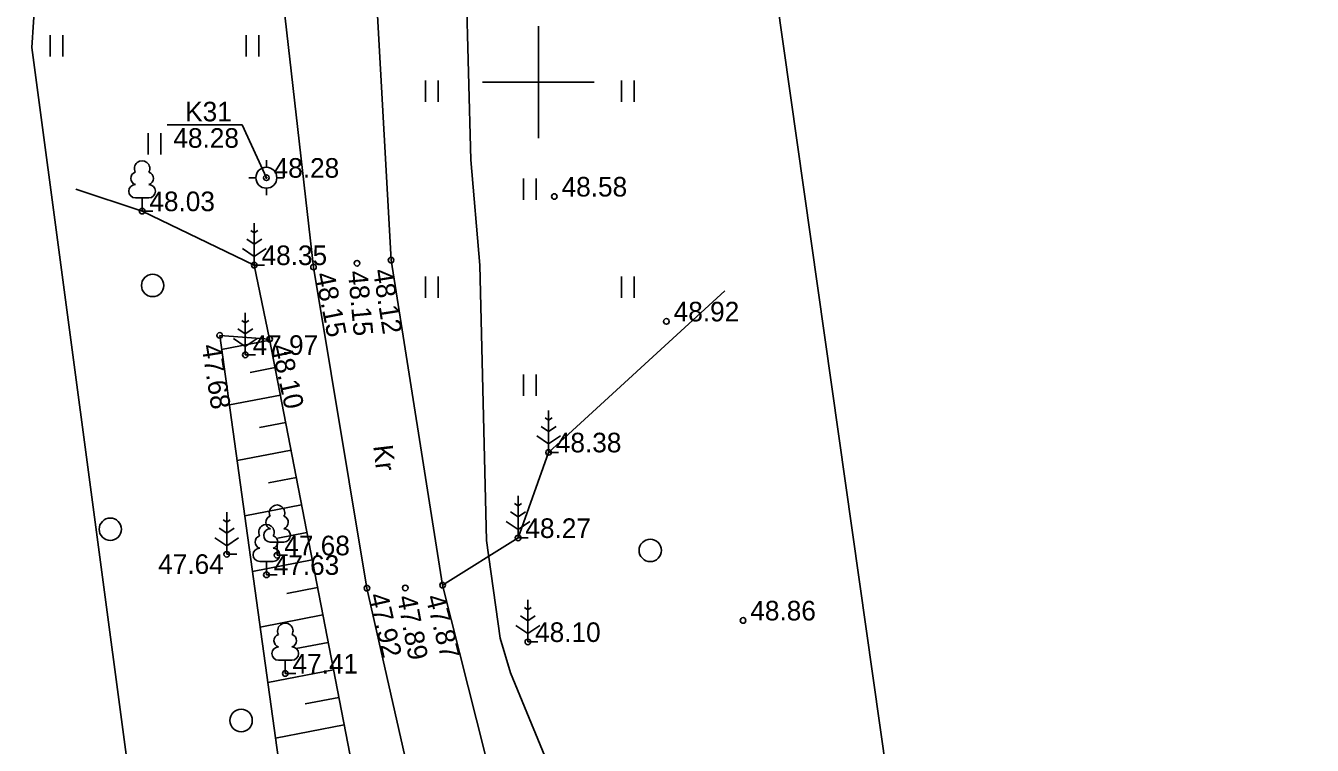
# Model space of a CAD drawing. Extents: x 641170 to 643816, y 6455426 to 6458270.
# Drawn here: x 642831.68 to 642877.66, y 6456726.32 to 6456752.02 of the extents above; entities that cross this region are included whole.
import ezdxf

# ---------------------------------------------------------------- set-up
doc = ezdxf.new("R2010")
doc.units = 0
for name, color, linetype in [('ABIJOONIS', 7, 'Continuous'), ('ALUSVORK', 7, 'Continuous'), ('HALJASTUS', 7, 'Continuous'), ('KORGUS', 7, 'Continuous'), ('KPKAABEL', 7, 'Continuous'), ('MOOTKORG', 7, 'Continuous'), ('MOOTMPUNKT', 7, 'Continuous'), ('MOOTPIIR', 7, 'Continuous'), ('PUU', 7, 'Continuous'), ('RELJEEF', 7, 'Continuous'), ('TEE', 7, 'Continuous'), ('VORK', 7, 'Continuous')]:
    doc.layers.add(name, color=color, linetype=linetype)

msp = doc.modelspace()

# ---------------------------------------------------------------- linework, layer by layer
at = {"layer": 'ABIJOONIS'}
msp.add_lwpolyline([(642836.734, 6456748.483), (642839.413, 6456748.483), (642840.281, 6456746.589)], dxfattribs=at)
at = {"layer": 'ALUSVORK'}
for p, q in [((642840.281, 6456746.964), (642840.281, 6456747.214)), ((642839.906, 6456746.589), (642839.656, 6456746.589)), ((642840.656, 6456746.589), (642840.906, 6456746.589)), ((642840.281, 6456746.214), (642840.281, 6456745.964))]:
    msp.add_line(p, q, dxfattribs=at)
for radius in [0.375, 0.022]:
    msp.add_circle((642840.281, 6456746.589), radius, dxfattribs=at)
at = {"layer": 'HALJASTUS'}
for p, q in [((642832.556, 6456750.916), (642832.556, 6456751.677)), ((642833.011, 6456750.916), (642833.011, 6456751.677)), ((642839.556, 6456750.916), (642839.556, 6456751.677)), ((642840.011, 6456750.916), (642840.011, 6456751.677)), ((642845.969, 6456749.298), (642845.969, 6456750.06)), ((642846.424, 6456749.298), (642846.424, 6456750.06)), ((642852.969, 6456749.298), (642852.969, 6456750.06)), ((642853.424, 6456749.298), (642853.424, 6456750.06)), ((642836.056, 6456747.416), (642836.056, 6456748.177)), ((642836.511, 6456747.416), (642836.511, 6456748.177)), ((642849.469, 6456745.798), (642849.469, 6456746.56)), ((642849.924, 6456745.798), (642849.924, 6456746.56)), ((642845.969, 6456742.298), (642845.969, 6456743.06)), ((642846.424, 6456742.298), (642846.424, 6456743.06)), ((642852.969, 6456742.298), (642852.969, 6456743.06)), ((642853.424, 6456742.298), (642853.424, 6456743.06)), ((642849.469, 6456738.798), (642849.469, 6456739.56)), ((642849.924, 6456738.798), (642849.924, 6456739.56))]:
    msp.add_line(p, q, dxfattribs=at)
for points in [[(642840.397, 6456740.821), (642839.85, 6456743.468), (642835.84, 6456745.394), (642833.477, 6456746.182)], [(642846.579, 6456732.035), (642849.277, 6456733.721), (642850.366, 6456736.779), (642856.666, 6456742.545)]]:
    msp.add_lwpolyline(points, dxfattribs=at)
for centre in [(642836.217, 6456742.742), (642834.704, 6456734.032), (642854, 6456733.277), (642839.379, 6456727.201)]:
    msp.add_circle(centre, 0.4, dxfattribs=at)
at = {"layer": 'KORGUS'}
for centre in [(642850.572, 6456745.917), (642835.84, 6456745.394), (642841.965, 6456743.398), (642843.52, 6456743.533), (642844.737, 6456743.646), (642854.577, 6456741.457), (642838.613, 6456740.957), (642840.397, 6456740.821), (642849.277, 6456733.721), (642838.864, 6456733.139), (642843.874, 6456731.929), (642845.246, 6456731.935), (642846.579, 6456732.035), (642857.315, 6456730.775)]:
    msp.add_circle(centre, 0.1, dxfattribs=at)
at = {"layer": 'KPKAABEL'}
msp.add_lwpolyline([(642876.876, 6456658.837), (642872.736, 6456668.524), (642868.776, 6456676.465), (642868.227, 6456678.016), (642867.916, 6456678.584), (642867.911, 6456679.095), (642867.423, 6456679.775), (642863.121, 6456689.261), (642858.881, 6456698.758), (642856.598, 6456704.556), (642854.141, 6456711.629), (642851.931, 6456719.501), (642850.906, 6456724.099), (642850.647, 6456724.918), (642849.009, 6456728.904), (642848.641, 6456730.138), (642848.144, 6456733.636), (642847.913, 6456743.461), (642847.59, 6456747.228), (642847.415, 6456753.473)], dxfattribs=at)
at = {"layer": 'MOOTMPUNKT'}
for centre in [(642840.281, 6456746.589), (642839.85, 6456743.468), (642839.529, 6456740.26), (642850.366, 6456736.779), (642840.662, 6456733.102), (642840.283, 6456732.404), (642849.624, 6456730.006), (642840.956, 6456728.879)]:
    msp.add_circle(centre, 0.1, dxfattribs=at)
at = {"layer": 'MOOTPIIR'}
for points in [[(642938.316, 6456353.554), (642924.397, 6456479.607), (642895.252, 6456550.84), (642809.668, 6456516.753), (642788.591, 6456510.536), (642751.504, 6456513.535), (642672.613, 6456489.431), (642664.175, 6456518.22), (642744.25, 6456541.689), (642803.135, 6456545.665), (642883.981, 6456578.69), (642867.6, 6456619.769), (642830.374, 6456608.566), (642819.635, 6456633.618), (642855.971, 6456648.177), (642837.331, 6456710.51), (642831.902, 6456751.241), (642835.17, 6456802.211)], [(642858.008, 6456756.566), (642863.637, 6456716.934), (642953.802, 6456486.956), (642967.355, 6456363.141)]]:
    msp.add_lwpolyline(points, dxfattribs=at)
at = {"layer": 'PUU'}
for p, q in [((642836.08, 6456745.869), (642835.6, 6456745.869)), ((642835.84, 6456745.394), (642835.84, 6456745.869)), ((642836.22, 6456745.394), (642835.84, 6456745.394)), ((642839.85, 6456744.968), (642839.85, 6456743.468)), ((642839.85, 6456744.218), (642839.584, 6456744.396)), ((642839.85, 6456744.618), (642839.726, 6456744.701)), ((642839.975, 6456744.701), (642839.85, 6456744.618)), ((642840.117, 6456744.396), (642839.85, 6456744.218)), ((642839.426, 6456744.058), (642839.85, 6456743.775)), ((642839.85, 6456743.775), (642840.274, 6456744.058)), ((642840.21, 6456743.468), (642839.85, 6456743.468)), ((642839.529, 6456741.76), (642839.529, 6456740.26)), ((642839.529, 6456741.01), (642839.262, 6456741.188)), ((642839.529, 6456741.41), (642839.404, 6456741.493)), ((642839.653, 6456741.493), (642839.529, 6456741.41)), ((642839.795, 6456741.188), (642839.529, 6456741.01)), ((642839.104, 6456740.849), (642839.529, 6456740.566)), ((642839.529, 6456740.566), (642839.953, 6456740.849)), ((642839.889, 6456740.26), (642839.529, 6456740.26)), ((642850.366, 6456737.929), (642850.242, 6456738.012)), ((642850.366, 6456738.279), (642850.366, 6456736.779)), ((642850.491, 6456738.012), (642850.366, 6456737.929)), ((642850.366, 6456737.529), (642850.1, 6456737.707)), ((642850.633, 6456737.707), (642850.366, 6456737.529)), ((642849.942, 6456737.368), (642850.366, 6456737.085)), ((642850.366, 6456737.085), (642850.791, 6456737.368)), ((642850.726, 6456736.779), (642850.366, 6456736.779)), ((642849.277, 6456735.221), (642849.277, 6456733.721)), ((642838.864, 6456734.639), (642838.864, 6456733.139)), ((642849.277, 6456734.471), (642849.011, 6456734.649)), ((642849.277, 6456734.871), (642849.153, 6456734.954)), ((642849.402, 6456734.954), (642849.277, 6456734.871)), ((642849.544, 6456734.649), (642849.277, 6456734.471)), ((642838.864, 6456734.289), (642838.739, 6456734.372)), ((642838.988, 6456734.372), (642838.864, 6456734.289)), ((642848.853, 6456734.31), (642849.277, 6456734.027)), ((642849.277, 6456734.027), (642849.702, 6456734.31)), ((642838.439, 6456733.728), (642838.864, 6456733.445)), ((642838.864, 6456733.889), (642838.597, 6456734.067)), ((642839.13, 6456734.067), (642838.864, 6456733.889)), ((642838.864, 6456733.445), (642839.288, 6456733.728)), ((642849.637, 6456733.721), (642849.277, 6456733.721)), ((642840.902, 6456733.577), (642840.422, 6456733.577)), ((642840.662, 6456733.102), (642840.662, 6456733.577)), ((642839.224, 6456733.139), (642838.864, 6456733.139)), ((642840.523, 6456732.879), (642840.043, 6456732.879)), ((642840.283, 6456732.404), (642840.283, 6456732.879)), ((642841.042, 6456733.102), (642840.662, 6456733.102)), ((642840.663, 6456732.404), (642840.283, 6456732.404)), ((642849.624, 6456731.506), (642849.624, 6456730.006)), ((642849.624, 6456731.156), (642849.5, 6456731.239)), ((642849.749, 6456731.239), (642849.624, 6456731.156)), ((642849.2, 6456730.595), (642849.624, 6456730.312)), ((642849.624, 6456730.756), (642849.358, 6456730.934)), ((642849.891, 6456730.934), (642849.624, 6456730.756)), ((642849.624, 6456730.312), (642850.049, 6456730.595)), ((642849.984, 6456730.006), (642849.624, 6456730.006)), ((642841.196, 6456729.354), (642840.716, 6456729.354)), ((642840.956, 6456728.879), (642840.956, 6456729.354)), ((642841.336, 6456728.879), (642840.956, 6456728.879))]:
    msp.add_line(p, q, dxfattribs=at)
for centre, radius, start, end in [((642835.84, 6456746.914), 0.277, 332.5799, 207.4201), ((642835.67, 6456746.567), 0.233, 109.0217, 253.1415), ((642836.01, 6456746.567), 0.233, 286.8508, 70.9859), ((642835.602, 6456746.106), 0.238, 90.0016, 269.3953), ((642836.077, 6456746.106), 0.238, 270.6047, 89.9984), ((642840.662, 6456734.622), 0.277, 332.5799, 207.4201), ((642840.283, 6456733.924), 0.277, 332.5799, 207.4201), ((642840.492, 6456734.274), 0.233, 109.0217, 253.1415), ((642840.832, 6456734.274), 0.233, 286.8508, 70.9859), ((642840.113, 6456733.577), 0.233, 109.0217, 253.1415), ((642840.425, 6456733.814), 0.238, 90.0016, 269.3953), ((642840.453, 6456733.577), 0.233, 286.8508, 70.9859), ((642840.9, 6456733.814), 0.238, 270.6047, 89.9984), ((642840.046, 6456733.117), 0.238, 90.0016, 269.3953), ((642840.521, 6456733.117), 0.238, 270.6047, 89.9984), ((642840.956, 6456730.399), 0.277, 332.5799, 207.4201), ((642840.786, 6456730.051), 0.233, 109.0217, 253.1415), ((642841.126, 6456730.051), 0.233, 286.8508, 70.9859), ((642840.719, 6456729.591), 0.238, 90.0016, 269.3953), ((642841.194, 6456729.591), 0.238, 270.6047, 89.9984)]:
    msp.add_arc(centre, radius, start, end, dxfattribs=at)
at = {"layer": 'RELJEEF'}
for p, q in [((642840.402, 6456740.79), (642838.683, 6456740.458)), ((642840.592, 6456739.809), (642839.706, 6456739.637)), ((642840.782, 6456738.827), (642838.958, 6456738.474)), ((642840.972, 6456737.845), (642840.034, 6456737.663)), ((642841.162, 6456736.863), (642839.233, 6456736.49)), ((642841.352, 6456735.881), (642840.361, 6456735.69)), ((642841.542, 6456734.899), (642839.508, 6456734.506)), ((642841.732, 6456733.918), (642840.688, 6456733.716)), ((642841.921, 6456732.936), (642839.783, 6456732.522)), ((642842.111, 6456731.954), (642841.016, 6456731.742)), ((642842.301, 6456730.972), (642840.058, 6456730.538)), ((642842.491, 6456729.99), (642841.343, 6456729.768)), ((642842.681, 6456729.009), (642840.333, 6456728.555)), ((642842.871, 6456728.027), (642841.671, 6456727.795)), ((642843.061, 6456727.045), (642840.608, 6456726.571))]:
    msp.add_line(p, q, dxfattribs=at)
for points in [[(642838.613, 6456740.957), (642840.976, 6456723.914), (642845.873, 6456709.386), (642849.693, 6456696.866)], [(642851.492, 6456697.717), (642847.744, 6456709.356), (642843.63, 6456724.1), (642840.397, 6456740.821), (642838.613, 6456740.957)]]:
    msp.add_lwpolyline(points, dxfattribs=at)
at = {"layer": 'TEE'}
for points in [[(642864.211, 6456681.603), (642858.775, 6456694.448), (642853.911, 6456707.176), (642849.626, 6456719.967), (642846.579, 6456732.035), (642844.737, 6456743.646), (642844.106, 6456754.956), (642844.814, 6456769.429), (642845.888, 6456780.731), (642847.724, 6456787.231), (642850.98, 6456794.374), (642854.504, 6456799.534), (642857.751, 6456803.15), (642863.312, 6456810.302), (642871.48, 6456818.752), (642878.71, 6456828.494), (642885.215, 6456839.403), (642887.444, 6456844.882), (642897.589, 6456859.631)], [(642861.208, 6456680.585), (642855.867, 6456693.022), (642850.676, 6456706.504), (642846.816, 6456718.936), (642843.874, 6456731.929), (642841.965, 6456743.398), (642840.503, 6456756.275), (642840.947, 6456769.443), (642842.128, 6456782.005), (642843.786, 6456788.483), (642844.115, 6456790.837), (642844.077, 6456792.08), (642842.909, 6456800.231), (642842.621, 6456802.717)]]:
    msp.add_lwpolyline(points, dxfattribs=at)
at = {"layer": 'VORK'}
for p, q in [((642850, 6456752), (642850, 6456748)), ((642848, 6456750), (642852, 6456750))]:
    msp.add_line(p, q, dxfattribs=at)

# ---------------------------------------------------------------- texts
at = {"layer": 'ALUSVORK'}
for s, p in [('K31', (642837.38, 6456748.602)), ('48.28', (642836.958, 6456747.659))]:
    msp.add_text(s, height=0.7, dxfattribs=at).set_placement(p)
at = {"layer": 'KORGUS'}
for s, p in [(' 48.58', (642850.572, 6456745.917)), (' 48.03', (642835.84, 6456745.394)), (' 48.92', (642854.577, 6456741.457)), (' 48.27', (642849.277, 6456733.721)), (' 47.64', (642836.155, 6456732.439)), (' 48.86', (642857.315, 6456730.775))]:
    msp.add_text(s, height=0.7, dxfattribs=at).set_placement(p)
for s, rotation, p in [(' 48.15', 281.2657, (642841.965, 6456743.398)), (' 48.15', 275.2673, (642843.171, 6456743.501)), (' 48.12', 278.9939, (642844.046, 6456743.536)), (' 47.68', 278.8817, (642837.922, 6456740.849)), (' 48.10', 282.3547, (642840.397, 6456740.821)), (' 47.92', 282.7851, (642843.874, 6456731.929)), (' 47.89', 280.6283, (642844.902, 6456731.871)), (' 47.87', 284.242, (642845.9, 6456731.863))]:
    msp.add_text(s, height=0.7, rotation=rotation, dxfattribs=at).set_placement(p)
at = {"layer": 'MOOTKORG'}
for s, p in [(' 48.28', (642840.281, 6456746.589)), (' 48.35', (642839.85, 6456743.468)), (' 47.97', (642839.529, 6456740.26)), (' 48.38', (642850.366, 6456736.779)), (' 47.68', (642840.662, 6456733.102)), (' 47.63', (642840.283, 6456732.404)), (' 48.10', (642849.624, 6456730.006)), (' 47.41', (642840.956, 6456728.879))]:
    msp.add_text(s, height=0.7, dxfattribs=at).set_placement(p)
at = {"layer": 'TEE'}
msp.add_text('Kr', height=0.7, rotation=276.7315, dxfattribs=at).set_placement((642844.098, 6456737.01))

doc.saveas('drawing.dxf')
